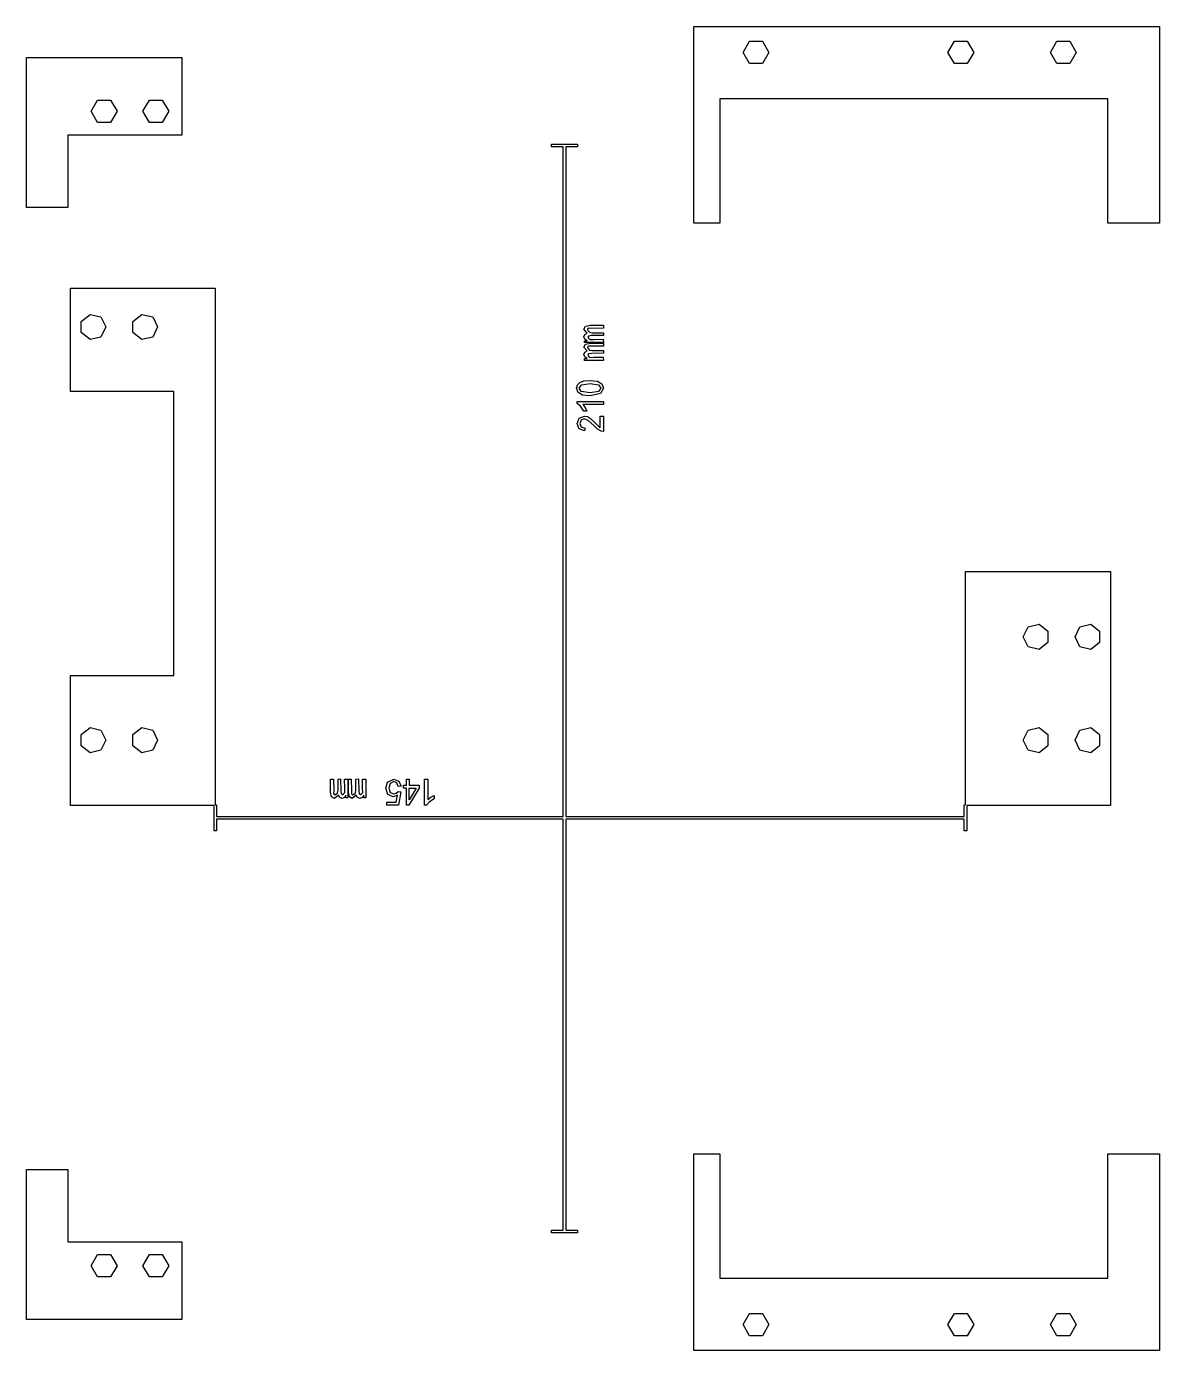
# Model space of a CAD drawing. Extents: x -5 to 214, y 20 to 277.
import ezdxf

# ---------------------------------------------------------------- set-up
doc = ezdxf.new("R2010")
doc.units = 0
doc.layers.get('0').update_dxf_attribs({"linetype": 'CONTINUOUS'})

msp = doc.modelspace()

# ---------------------------------------------------------------- linework, layer by layer
at = {"color": 7}
for points in [[(124.499999, 238.500007), (124.499999, 276.500008), (214.5, 276.500008), (214.5, 238.500007), (204.5, 238.500007), (204.5, 262.500007), (129.500001, 262.500007), (129.500001, 238.500007), (124.499999, 238.500007)], [(134, 271.500007), (135.249999, 273.665007), (137.75, 273.665007), (138.999999, 271.500007), (137.75, 269.335007), (135.249999, 269.335007), (134, 271.500007)], [(173.6, 271.500007), (174.849999, 273.665007), (177.349999, 273.665007), (178.599998, 271.500007), (177.349999, 269.335007), (174.849999, 269.335007), (173.6, 271.500007)], [(193.4, 271.500007), (194.649999, 273.665007), (197.149999, 273.665007), (198.399998, 271.500007), (197.149999, 269.335007), (194.649999, 269.335007), (193.4, 271.500007)], [(-4.500001, 241.500007), (-4.500001, 270.500006), (25.499999, 270.500006), (25.499999, 255.500007), (3.499999, 255.500007), (3.499999, 241.500007), (-4.500001, 241.500007)], [(7.999999, 260.100006), (9.249999, 262.265006), (11.749999, 262.265006), (12.999999, 260.100006), (11.749999, 257.935006), (9.249999, 257.935006), (7.999999, 260.100006)], [(17.999999, 260.100006), (19.249999, 262.265006), (21.749999, 262.265006), (22.999999, 260.100006), (21.749999, 257.935006), (19.249999, 257.935006), (17.999999, 260.100006)], [(3.999999, 125.900006), (3.999999, 151.000007), (23.999999, 151.000007), (23.999999, 205.900007), (3.999999, 205.900007), (3.999999, 225.900007), (31.999998, 225.900007), (31.999998, 126.000006), (32.249999, 126.000006), (32.249999, 123.750006), (99.25, 123.750006), (99.25, 253.250007), (97.000001, 253.250007), (97.000001, 253.750006), (101.999999, 253.750006), (101.999999, 253.250007), (99.749999, 253.250007), (99.749999, 123.750006), (176.750001, 123.750006), (176.750001, 126.000006), (176.999999, 126.000006), (176.999999, 171.100006), (204.999999, 171.100006), (204.999999, 125.900006), (177.25, 125.900006), (177.25, 121.000005), (176.750001, 121.000005), (176.750001, 123.250007), (99.749999, 123.250007), (99.749999, 43.75), (101.999999, 43.75), (101.999999, 43.250015), (97.000001, 43.250015), (97.000001, 43.75), (99.25, 43.75), (99.25, 123.250007), (32.249999, 123.250007), (32.249999, 121.000005), (31.75, 121.000005), (31.75, 125.900006), (3.999999, 125.900006)], [(6.080999, 217.315007), (6.080999, 219.485005), (7.776999, 220.837005), (9.891999, 220.355006), (10.832999, 218.400008), (9.891999, 216.445006), (7.776999, 215.963007), (6.080999, 217.315007)], [(16.080999, 217.315007), (16.080999, 219.485005), (17.776999, 220.837005), (19.891999, 220.355006), (20.832999, 218.400008), (19.891999, 216.445006), (17.776999, 215.963007), (16.080999, 217.315007)], [(103.258998, 216.500006), (103.427998, 216.951005), (103.898999, 217.199005), (103.258998, 217.962007), (103.559999, 218.529006), (104.488, 218.727007), (107, 218.727007), (107, 218.154006), (104.726001, 218.122007), (104.222, 218.144021), (103.958001, 217.996007), (104.013999, 217.745007), (104.301998, 217.374006), (104.874001, 217.264007), (107, 217.264007), (107.031, 216.783007), (104.715999, 216.720006), (104.128, 216.649005), (103.983, 216.407005), (104.152, 216.204005), (104.367999, 215.956006), (105.132999, 215.98101), (106.968998, 216.012007), (107, 215.375006), (103.341001, 215.375006), (103.341001, 215.750006), (103.853999, 215.750006), (103.421998, 216.060007), (103.258998, 216.500006)], [(103.258998, 213.062006), (103.427998, 213.513005), (103.898999, 213.761005), (103.258998, 214.525006), (103.559999, 215.091006), (104.488, 215.289007), (107, 215.289007), (107, 214.716006), (104.726001, 214.685006), (104.222, 214.706992), (103.958001, 214.559006), (104.013999, 214.307006), (104.301998, 213.936006), (104.874001, 213.826007), (107, 213.826007), (107.031, 213.345007), (104.715999, 213.283005), (104.128, 213.211005), (103.983, 212.969005), (104.152, 212.767007), (104.367999, 212.518005), (105.132999, 212.543998), (106.968998, 212.575006), (107, 211.938005), (103.341001, 211.938005), (103.341001, 212.312006), (103.853999, 212.312006), (103.421998, 212.622007), (103.258998, 213.062006)], [(101.842, 206.562007), (102.005999, 207.211006), (102.477999, 207.672007), (103.229001, 207.957006), (104.422998, 208.061005), (105.857, 207.895005), (106.701999, 207.398006), (107, 206.562007), (106.475998, 205.517006), (104.422998, 205.063007), (102.980998, 205.231005), (102.138999, 205.729006), (101.842, 206.562007)], [(102.356, 206.556007), (102.765998, 207.216007), (104.422998, 207.481008), (106.075999, 207.216007), (106.49, 206.562007), (106.078, 205.908005), (104.422998, 205.643007), (102.716999, 205.934007), (102.356, 206.556007)], [(101.929001, 203.615006), (101.929001, 204.014006), (107, 204.014006), (107, 203.394007), (103.048, 203.394007), (103.475999, 202.807007), (103.795999, 202.154007), (103.196001, 202.154007), (102.604, 203.064007), (101.929001, 203.615006)], [(101.929001, 199.766006), (102.332, 200.800006), (103.330999, 201.181006), (103.926998, 201.069006), (104.543998, 200.699007), (105.431999, 199.841007), (106.067998, 199.197006), (106.404001, 198.962006), (106.404001, 201.187006), (107, 201.187006), (107, 198.188006), (106.568999, 198.253007), (105.897999, 198.620006), (105.132999, 199.349006), (104.062998, 200.348005), (103.317, 200.608008), (102.695, 200.371006), (102.441999, 199.754006), (102.710999, 199.111005), (103.454999, 198.866005), (103.388998, 198.294005), (102.302999, 198.736005), (101.929001, 199.766006)], [(188.166999, 158.500006), (189.107998, 160.455007), (191.223, 160.937006), (192.919, 159.585007), (192.919, 157.415006), (191.223, 156.063006), (189.107998, 156.545008), (188.166999, 158.500006)], [(198.166998, 158.500006), (199.108001, 160.455007), (201.222999, 160.937006), (202.919, 159.585007), (202.919, 157.415006), (201.222999, 156.063006), (199.108001, 156.545008), (198.166998, 158.500006)], [(6.080999, 137.415006), (6.080999, 139.585007), (7.776999, 140.937007), (9.891999, 140.455005), (10.832999, 138.500007), (9.891999, 136.545005), (7.776999, 136.063006), (6.080999, 137.415006)], [(16.080999, 137.415006), (16.080999, 139.585007), (17.776999, 140.937007), (19.891999, 140.455005), (20.832999, 138.500007), (19.891999, 136.545005), (17.776999, 136.063006), (16.080999, 137.415006)], [(188.166999, 138.500007), (189.107998, 140.455005), (191.223, 140.937007), (192.919, 139.585007), (192.919, 137.415006), (191.223, 136.063006), (189.107998, 136.545005), (188.166999, 138.500007)], [(198.166998, 138.500007), (199.108001, 140.455005), (201.222999, 140.937007), (202.919, 139.585007), (202.919, 137.415006), (201.222999, 136.063006), (199.108001, 136.545005), (198.166998, 138.500007)], [(54.272998, 128.488007), (54.272998, 131.000005), (54.846, 131.000005), (54.877998, 128.726008), (54.855985, 128.222007), (55.003999, 127.958005), (55.254999, 128.014006), (55.626, 128.302005), (55.735999, 128.874005), (55.735999, 131.000005), (56.216999, 131.031007), (56.279999, 128.716006), (56.351001, 128.128007), (56.593001, 127.983007), (56.796, 128.152007), (57.044, 128.368006), (57.018995, 129.133006), (56.987, 130.969005), (57.625, 131.000005), (57.625, 127.341008), (57.25, 127.341008), (57.25, 127.854006), (56.939998, 127.422005), (56.5, 127.259005), (56.049, 127.428005), (55.801, 127.899006), (55.037998, 127.259005), (54.471, 127.560006), (54.272998, 128.488007)], [(57.710999, 128.488007), (57.710999, 131.000005), (58.284, 131.000005), (58.314999, 128.726008), (58.293014, 128.222007), (58.441, 127.958005), (58.692999, 128.014006), (59.064, 128.302005), (59.173999, 128.874005), (59.173999, 131.000005), (59.654999, 131.031007), (59.717, 128.716006), (59.789001, 128.128007), (60.031001, 127.983007), (60.232998, 128.152007), (60.482, 128.368006), (60.456008, 129.133006), (60.425, 130.969005), (61.063, 131.000005), (61.061871, 127.341008)], [(64.939, 129.201007), (65.296999, 130.387007), (66.484, 131.000005), (67.491, 130.614006), (67.937998, 129.591007), (67.353998, 129.536005), (67.053999, 130.251007), (66.484, 130.490006), (65.805998, 130.153005), (65.527998, 129.257006), (65.795, 128.419006), (66.494, 128.113007), (66.977999, 128.249007), (67.317998, 128.602005), (67.839, 128.526005), (67.401, 125.932008), (65.151999, 125.932008), (65.151999, 126.524005), (66.956, 126.524005), (67.199998, 127.882005), (66.345999, 127.565007), (65.345999, 128.023006), (64.939, 129.201007)], [(68.375998, 129.222007), (68.375998, 129.791007), (68.961999, 129.791007), (68.961999, 131.000005), (69.493999, 131.000005), (69.493999, 129.791007), (71.374999, 129.791007), (71.374999, 129.222007), (69.396, 125.949006), (68.961999, 125.949006), (68.961999, 129.222007), (68.375998, 129.222007)], [(72.423, 125.929008), (72.423, 131.000005), (73.043, 131.000005), (73.043, 127.048007), (73.630999, 127.476006), (74.283, 127.796006), (74.283, 127.196007), (73.373999, 126.604007), (72.822999, 125.929008), (72.423, 125.929008)], [(61.062001, 127.341008), (60.687001, 127.341008), (60.687001, 127.854006), (60.377999, 127.422005), (59.936998, 127.259005), (59.487, 127.428005), (59.239, 127.899006), (58.474999, 127.259005), (57.909, 127.560006), (57.710999, 128.488007)], [(69.493999, 126.945005), (69.493999, 129.222007), (70.851, 129.222007), (69.493999, 126.945005)], [(124.499999, 20.499997), (124.499999, 58.500006), (129.500001, 58.500006), (129.500001, 34.499997), (204.5, 34.499997), (204.5, 58.500006), (214.5, 58.500006), (214.5, 20.499997), (124.499999, 20.499997)], [(-4.500001, 26.500013), (-4.500001, 55.500012), (3.499999, 55.500012), (3.499999, 41.500011), (25.499999, 41.500011), (25.499999, 26.500013), (-4.500001, 26.500013)], [(7.999999, 36.900015), (9.249999, 39.064998), (11.749999, 39.064998), (12.999999, 36.900015), (11.749999, 34.735004), (9.249999, 34.735004), (7.999999, 36.900015)], [(17.999999, 36.900015), (19.249999, 39.064998), (21.749999, 39.064998), (22.999999, 36.900015), (21.749999, 34.735004), (19.249999, 34.735004), (17.999999, 36.900015)], [(134, 25.500015), (135.249999, 27.664998), (137.75, 27.664998), (138.999999, 25.500015), (137.75, 23.335004), (135.249999, 23.335004), (134, 25.500015)], [(173.6, 25.500015), (174.849999, 27.664998), (177.349999, 27.664998), (178.599998, 25.500015), (177.349999, 23.335004), (174.849999, 23.335004), (173.6, 25.500015)], [(193.4, 25.500015), (194.649999, 27.664998), (197.149999, 27.664998), (198.399998, 25.500015), (197.149999, 23.335004), (194.649999, 23.335004), (193.4, 25.500015)]]:
    msp.add_lwpolyline(points, dxfattribs=at)

doc.saveas('drawing.dxf')
